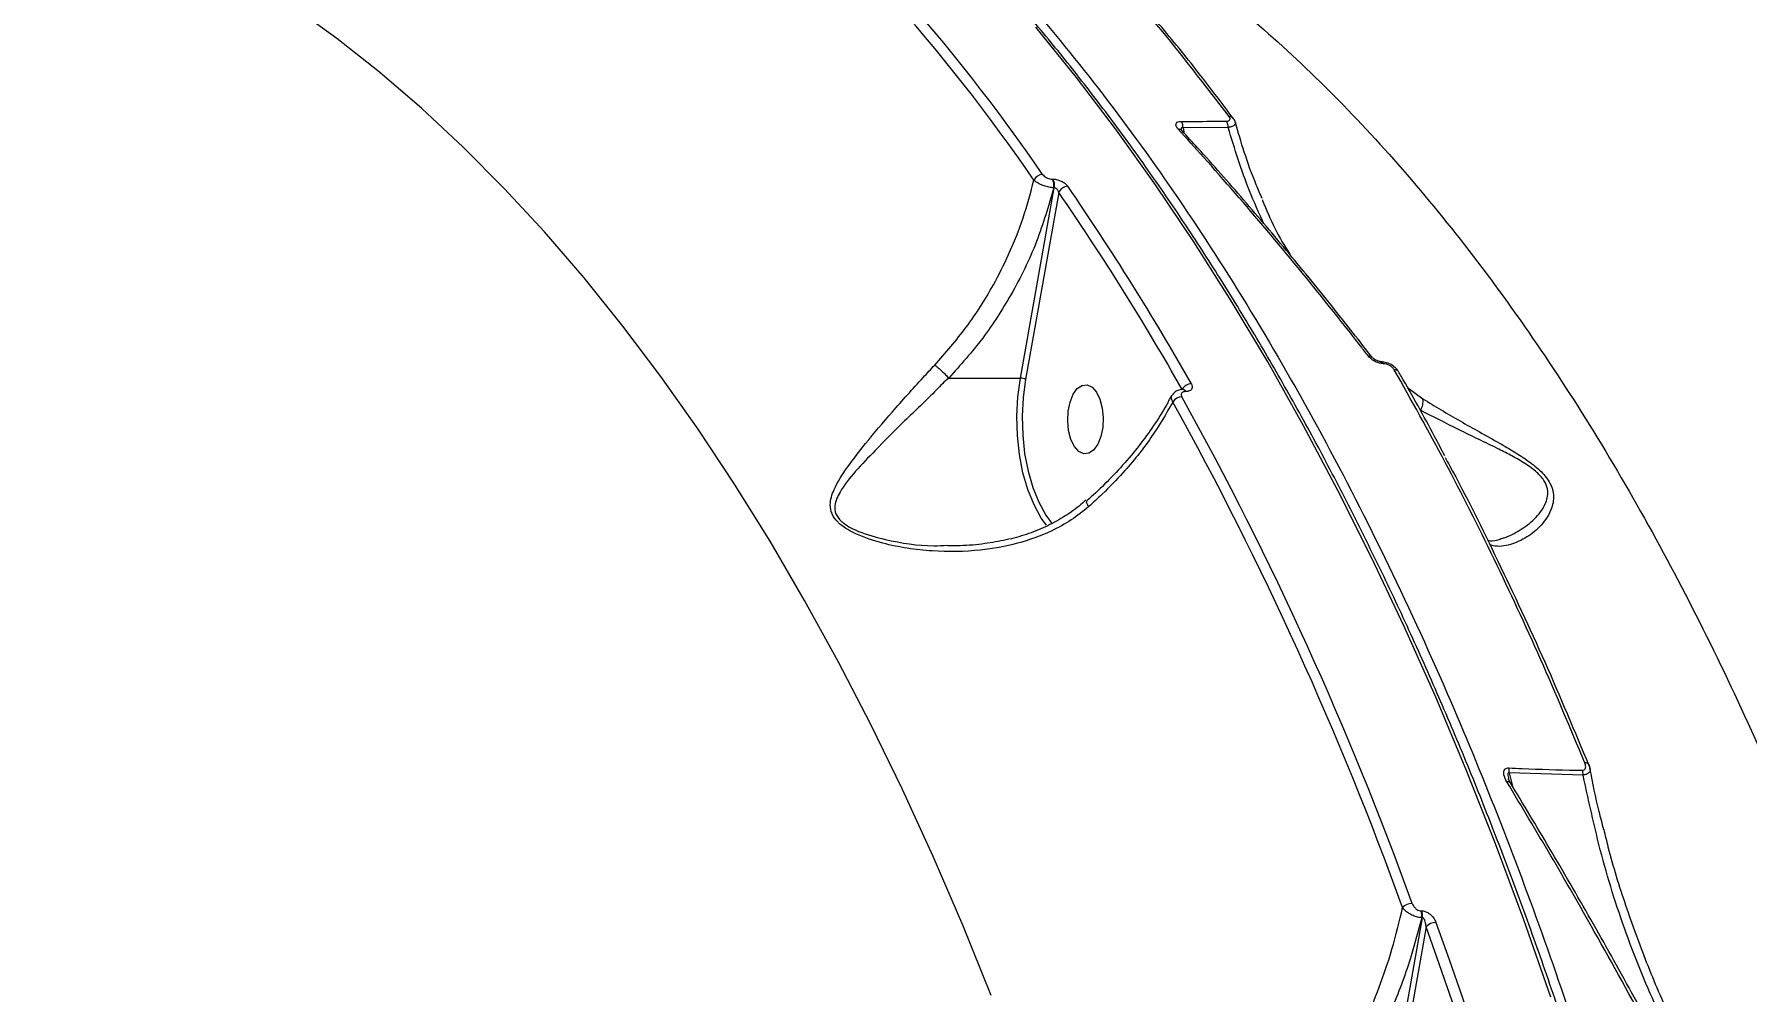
# Model space of a CAD drawing. Header units: millimetres. Extents: x -11024 to 8278, y -7837 to 5770.
# Drawn here: x 3214.1 to 3437.1, y 1295 to 1419.7 of the extents above; entities that cross this region are included whole.
import ezdxf

# ---------------------------------------------------------------- set-up
doc = ezdxf.new("R2010")
doc.units = ezdxf.units.MM
for name, color, linetype in [('DIKOM_ОБЪЕКТ', 7, 'Continuous'), ('DIKOM_РАЗМЕР_ЗОНА', 7, 'Continuous'), ('DIKOM_РАЗМЕР_ОБЪЕКТА', 7, 'Continuous')]:
    doc.layers.add(name, color=color, linetype=linetype)
doc.styles.add('style1', font='arial.ttf', dxfattribs={"width": 0.8})
doc.dimstyles.new('1-50', dxfattribs={"dimtxt": 300, "dimasz": 200, "dimexe": 100, "dimexo": 0, "dimgap": 100, "dimtad": 1, "dimtxsty": 'style1', "dimcen": 200, "dimclrd": 7, "dimclre": 7, "dimclrt": 7, "dimadec": 1, "dimazin": 2, "dimtfac": 1, "dimtmove": 0, "dimatfit": 2, "dimfxl": 0, "dimlwd": 25, "dimlwe": 18, "dimarcsym": 0})

# ---------------------------------------------------------------- blocks, each defined once
blk = doc.blocks.new('*D9')
at = {"layer": 'Defpoints', "color": 0, "transparency": 16777216}
for p in [(3740.68, 3707.51), (-8191.56, -3797.25), (-1076.12, -3797.25)]:
    blk.add_point(p, dxfattribs=at)
at = {"layer": 'DIKOM_РАЗМЕР_ОБЪЕКТА', "color": 7, "lineweight": 18, "transparency": 16777216}
for p, q in [((3740.68, 3707.51), (-8291.56, 3707.51)), ((-1076.12, -3797.25), (-8291.56, -3797.25))]:
    blk.add_line(p, q, dxfattribs=at)
at = {"layer": 'DIKOM_РАЗМЕР_ОБЪЕКТА', "color": 7, "lineweight": 25, "transparency": 16777216}
blk.add_line((-8191.56, 3507.51), (-8191.56, -3597.25), dxfattribs=at)
at = {"layer": 'DIKOM_РАЗМЕР_ОБЪЕКТА', "color": 7, "transparency": 16777216}
for points in [[(-8224.9, 3507.51), (-8158.23, 3507.51), (-8191.56, 3707.51)], [(-8224.9, -3597.25), (-8158.23, -3597.25), (-8191.56, -3797.25)]]:
    blk.add_solid(points, dxfattribs=at)
at = {"layer": 'DIKOM_РАЗМЕР_ОБЪЕКТА', "color": 7, "transparency": 16777216, "insert": (-8444.74, -44.87), "char_height": 300, "attachment_point": 5, "rotation": 90, "style": 'style1'}
blk.add_mtext('7500', dxfattribs=at)
blk = doc.blocks.new('*D11')
at = {"layer": 'Defpoints', "color": 0, "transparency": 16777216}
for p in [(3316.13, 5770.14), (-10574.15, -5797.25), (-1580.09, -5797.25)]:
    blk.add_point(p, dxfattribs=at)
at = {"layer": 'DIKOM_РАЗМЕР_ЗОНА', "color": 7, "lineweight": 18, "transparency": 16777216}
for p, q in [((3316.13, 5770.14), (-10674.15, 5770.14)), ((-1580.09, -5797.25), (-10674.15, -5797.25))]:
    blk.add_line(p, q, dxfattribs=at)
at = {"layer": 'DIKOM_РАЗМЕР_ЗОНА', "color": 7, "lineweight": 25, "transparency": 16777216}
blk.add_line((-10574.15, 5570.14), (-10574.15, -5597.25), dxfattribs=at)
at = {"layer": 'DIKOM_РАЗМЕР_ЗОНА', "color": 7, "transparency": 16777216}
for points in [[(-10607.49, 5570.14), (-10540.82, 5570.14), (-10574.15, 5770.14)], [(-10607.49, -5597.25), (-10540.82, -5597.25), (-10574.15, -5797.25)]]:
    blk.add_solid(points, dxfattribs=at)
at = {"layer": 'DIKOM_РАЗМЕР_ЗОНА', "color": 7, "transparency": 16777216, "insert": (-10827.33, -172.99), "char_height": 300, "attachment_point": 5, "rotation": 90, "style": 'style1'}
blk.add_mtext('11500', dxfattribs=at)

msp = doc.modelspace()

# ---------------------------------------------------------------- linework, layer by layer
at = {"layer": 'DIKOM_ОБЪЕКТ', "color": 7, "linetype": 'Continuous', "lineweight": 15}
for p, q in [((3369.568, 1407.587), (3363.689, 1407.554)), ((3363.689, 1407.554), (3363.857, 1406.83)), ((3346.677, 1400.872), (3346.746, 1400.872)), ((3342.519, 1374.941), (3346.927, 1399.742)), ((3347.519, 1399.131), (3343.191, 1374.779)), ((3346.927, 1399.742), (3346.858, 1399.742)), ((3333.186, 1374.941), (3342.519, 1374.941)), ((3392.903, 1373.736), (3394.915, 1372.247)), ((3363.717, 1373.461), (3363.67, 1373.461)), ((3364.065, 1373.199), (3364.017, 1373.199)), ((3415.779, 1323.249), (3406.173, 1323.544)), ((3406.173, 1323.544), (3406.574, 1321.818)), ((3388.509, 1268.523), (3394.851, 1304.678)), ((3394.695, 1305.577), (3394.784, 1305.577)), ((3394.851, 1304.678), (3394.762, 1304.678)), ((3395.342, 1303.482), (3389.181, 1268.361))]:
    msp.add_line(p, q, dxfattribs=at)
at = {"layer": 'DIKOM_ОБЪЕКТ', "color": 7, "linetype": 'Continuous', "lineweight": 15, "flags": 128}
for points in [[(3338.721, 1294.553), (3335.014, 1303.716), (3331.165, 1312.654), (3327.176, 1321.361), (3323.053, 1329.827), (3318.799, 1338.045), (3314.418, 1346.007), (3309.914, 1353.706), (3305.291, 1361.135), (3300.553, 1368.287), (3295.706, 1375.154), (3290.752, 1381.732), (3285.698, 1388.013), (3280.547, 1393.992), (3275.305, 1399.664), (3269.976, 1405.022), (3264.566, 1410.062), (3259.079, 1414.779), (3253.52, 1419.17), (3247.895, 1423.229)], [(3411.594, 1294.337), (3408.063, 1304.415), (3404.383, 1314.29), (3400.557, 1323.953), (3396.588, 1333.397), (3392.479, 1342.614), (3388.235, 1351.595), (3383.858, 1360.333), (3379.352, 1368.82), (3374.722, 1377.051), (3369.97, 1385.017), (3365.101, 1392.712), (3360.12, 1400.129), (3355.029, 1407.262), (3349.834, 1414.106), (3344.539, 1420.654)], [(3345.9, 1355.787), (3345.236, 1356.724), (3344.288, 1358.45), (3343.486, 1360.436), (3342.85, 1362.636), (3342.395, 1364.999), (3342.129, 1367.469), (3342.062, 1369.988), (3342.192, 1372.499), (3342.519, 1374.941)], [(3343.191, 1374.779), (3342.874, 1372.411), (3342.748, 1369.976), (3342.813, 1367.533), (3343.07, 1365.138), (3343.512, 1362.847), (3344.129, 1360.714), (3344.906, 1358.788), (3345.825, 1357.114), (3346.672, 1355.956)], [(3352.993, 1367.338), (3352.585, 1366.332), (3352.048, 1365.589), (3351.424, 1365.17), (3350.765, 1365.109), (3350.124, 1365.411), (3349.553, 1366.051), (3349.098, 1366.978), (3348.796, 1368.117), (3348.671, 1369.374), (3348.733, 1370.649), (3348.979, 1371.838), (3349.386, 1372.845), (3349.924, 1373.588), (3350.547, 1374.007), (3351.206, 1374.068), (3351.847, 1373.766), (3352.419, 1373.126), (3352.874, 1372.199), (3353.176, 1371.06), (3353.301, 1369.802), (3353.238, 1368.528), (3352.993, 1367.338)], [(3408.039, 1263.714), (3406.578, 1268.832), (3405.081, 1273.91), (3403.547, 1278.948), (3401.977, 1283.942), (3400.371, 1288.894), (3398.729, 1293.802), (3397.053, 1298.665), (3395.342, 1303.482)], [(3396.621, 1304.056), (3398.336, 1299.227), (3400.016, 1294.353), (3401.662, 1289.433), (3403.272, 1284.469), (3404.845, 1279.463), (3406.383, 1274.413), (3407.884, 1269.323), (3409.349, 1264.193)]]:
    msp.add_lwpolyline(points, dxfattribs=at)
at = {"layer": 'DIKOM_ОБЪЕКТ', "color": 7, "linetype": 'Continuous', "lineweight": 15}
for centre, radius, start, end in [((3143.174, 1262.723), 245.263, 34.45493, 49.01585), ((3142.469, 1262.271), 244.74, 34.45524, 49.01515), ((3363.161, 1406.846), 0.524, 42.85104, 99.70706), ((3362.168, 1407.63), 1.522, 357.14137, 30.008), ((3368.03, 1407.638), 1.539, 358.07899, 30.66102), ((3369.765, 1408.396), 0.621, 38.38462, 95.67637), ((3345.47, 1400.153), 1.331, 92.52899, 154.02708), ((3345.279, 1400.069), 1.612, 348.29346, 29.8739), ((3345.348, 1400.069), 1.612, 348.29346, 29.8739), ((3348.737, 1398.607), 1.326, 92.32021, 156.75852), ((3065.298, 1204.685), 342.721, 29.50439, 34.56627), ((3065.946, 1205.123), 343.353, 29.50272, 34.56732), ((3387.956, 1377.334), 0.486, 41.97214, 104.35359), ((3389.421, 1376.717), 0.371, 17.37461, 79.39985), ((3391.265, 1375.467), 0.585, 34.27302, 97.08758), ((3342.534, 1373.531), 1.41, 62.22594, 90.612), ((3364.817, 1372.801), 1.412, 91.59822, 151.62946), ((3363.583, 1371.084), 1.437, 91.8123, 148.37697), ((2965.608, 1151.811), 453.678, 19.8694, 29.01138), ((2965.89, 1151.998), 454.702, 19.86965, 29.01124), ((3363.622, 1373.037), 0.427, 22.34631, 83.63774), ((3363.672, 1373.039), 0.424, 22.21376, 84.60634), ((3392.731, 1371.899), 2.211, 329.12608, 9.07691), ((3416.094, 1324.305), 0.546, 32.87578, 99.19459), ((3406.01, 1321.946), 0.437, 44.95269, 109.86972), ((3404.412, 1323.644), 1.764, 356.73419, 17.72157), ((3413.989, 1323.307), 1.79, 358.15159, 18.83006), ((3393.541, 1304.791), 1.752, 90.60136, 136.08705), ((3392.984, 1304.998), 1.807, 349.78961, 18.69884), ((3393.071, 1304.997), 1.808, 349.81569, 18.70297), ((3396.627, 1302.33), 1.726, 90.1979, 138.11097)]:
    msp.add_arc(centre, radius, start, end, dxfattribs=at)
for points, knots in [([(3697.23, 1288.717), (3694.608, 1292.447), (3687.491, 1302.571), (3675.6, 1318.787), (3661.518, 1337.202), (3647.185, 1355.128), (3632.674, 1372.489), (3618.052, 1389.2), (3603.362, 1405.204), (3588.629, 1420.46), (3573.878, 1434.957), (3559.155, 1448.657), (3544.527, 1461.498), (3530.065, 1473.418), (3515.814, 1484.371), (3501.802, 1494.32), (3488.048, 1503.268), (3474.594, 1511.196), (3461.499, 1518.069), (3448.827, 1523.854), (3436.621, 1528.521), (3424.909, 1532.044), (3413.707, 1534.427), (3403.023, 1535.715), (3392.993, 1535.751), (3386.245, 1535.298), (3383.049, 1534.499), (3382.777, 1534.43)], [0, 0, 0, 0, 0.0245695, 0.066693, 0.1089493, 0.151273, 0.1935969, 0.2358531, 0.2779765, 0.3200999, 0.3623564, 0.4046802, 0.447004, 0.4892601, 0.5313836, 0.5735065, 0.6157622, 0.6580855, 0.7004087, 0.7426644, 0.7847874, 0.8269108, 0.8691668, 0.9114903, 0.9538141, 0.9960698, 1, 1, 1, 1]), ([(3686.228, 1305.266), (3684.678, 1307.405), (3680.885, 1312.643), (3674.778, 1320.847), (3667.934, 1329.875), (3661.051, 1338.751), (3654.132, 1347.483), (3647.174, 1356.073), (3640.174, 1364.526), (3633.13, 1372.842), (3626.041, 1381.024), (3618.905, 1389.074), (3611.718, 1396.995), (3604.488, 1404.779), (3597.237, 1412.402), (3589.996, 1419.83), (3582.785, 1427.043), (3575.606, 1434.039), (3568.458, 1440.821), (3561.337, 1447.39), (3554.241, 1453.752), (3547.167, 1459.906), (3540.115, 1465.854), (3533.082, 1471.599), (3526.066, 1477.141), (3519.068, 1482.479), (3512.105, 1487.6), (3505.207, 1492.482), (3498.398, 1497.105), (3491.686, 1501.466), (3485.067, 1505.567), (3478.539, 1509.411), (3472.099, 1512.999), (3465.746, 1516.333), (3459.476, 1519.413), (3453.29, 1522.239), (3447.185, 1524.812), (3441.16, 1527.132), (3435.226, 1529.195), (3429.405, 1530.992), (3423.721, 1532.513), (3418.185, 1533.756), (3412.795, 1534.723), (3407.549, 1535.414), (3402.446, 1535.83), (3397.485, 1535.969), (3392.659, 1535.842), (3387.989, 1535.41), (3384.789, 1534.992), (3383.188, 1534.639), (3383.05, 1534.609)], [0, 0, 0, 0, 0.0148394, 0.0363252, 0.0577124, 0.0790248, 0.1002867, 0.1215225, 0.1427567, 0.1640092, 0.1852997, 0.2066539, 0.2280947, 0.2496474, 0.271248, 0.2927746, 0.314195, 0.3355335, 0.356815, 0.3780636, 0.3993038, 0.4205573, 0.4418427, 0.4631847, 0.4846068, 0.506134, 0.5277483, 0.5493326, 0.5707976, 0.5921746, 0.6134878, 0.6347619, 0.656021, 0.6772886, 0.6985816, 0.719924, 0.7413395, 0.7628516, 0.7844714, 0.8060881, 0.8276031, 0.8490185, 0.8703574, 0.8916419, 0.9128938, 0.9341345, 0.955385, 0.9766598, 0.9979801, 1, 1, 1, 1]), ([(3447.791, 1064.172), (3447.784, 1066.192), (3447.764, 1072.052), (3447.606, 1081.747), (3447.263, 1093.246), (3446.757, 1104.722), (3446.088, 1116.167), (3445.258, 1127.572), (3444.267, 1138.929), (3443.116, 1150.229), (3441.805, 1161.463), (3440.336, 1172.624), (3438.71, 1183.702), (3436.928, 1194.69), (3434.991, 1205.579), (3432.901, 1216.362), (3430.659, 1227.029), (3428.267, 1237.573), (3425.726, 1247.986), (3423.039, 1258.26), (3420.208, 1268.388), (3417.235, 1278.362), (3414.121, 1288.174), (3410.869, 1297.817), (3407.483, 1307.284), (3403.963, 1316.567), (3400.313, 1325.661), (3396.536, 1334.557), (3392.634, 1343.249), (3388.609, 1351.73), (3384.467, 1359.996), (3380.208, 1368.038), (3375.836, 1375.851), (3371.356, 1383.429), (3366.768, 1390.766), (3362.079, 1397.857), (3357.29, 1404.697), (3352.405, 1411.279), (3347.429, 1417.6), (3342.364, 1423.655), (3337.214, 1429.438), (3331.984, 1434.945), (3326.677, 1440.172), (3321.298, 1445.116), (3315.849, 1449.772), (3310.337, 1454.136), (3304.764, 1458.206), (3299.135, 1461.976), (3293.455, 1465.451), (3287.725, 1468.604), (3283.107, 1470.942), (3280.386, 1472.119), (3279.603, 1472.457)], [0, 0, 0, 0, 0.0107552, 0.0311882, 0.0516215, 0.0720552, 0.0924888, 0.1129222, 0.1333561, 0.1537903, 0.1742245, 0.1946587, 0.2150934, 0.2355282, 0.2559631, 0.2763988, 0.2968343, 0.3172706, 0.337707, 0.3581439, 0.3785814, 0.3990191, 0.4194576, 0.4398967, 0.460336, 0.4807761, 0.5012167, 0.5216578, 0.5420994, 0.5625421, 0.582985, 0.6034284, 0.6238725, 0.644317, 0.6647619, 0.6852074, 0.7056533, 0.7260987, 0.7465443, 0.7669896, 0.7874344, 0.8078783, 0.8283207, 0.8487617, 0.8692004, 0.8896364, 0.9100694, 0.9304984, 0.9509234, 0.9713435, 0.9917579, 1, 1, 1, 1]), ([(3280.955, 1472.534), (3281.305, 1472.396), (3285.573, 1470.713), (3293.622, 1466.307), (3305.154, 1459.174), (3316.552, 1450.572), (3327.791, 1440.67), (3338.617, 1429.638), (3349.005, 1417.555), (3358.937, 1404.502), (3368.575, 1390.267), (3377.872, 1374.85), (3386.786, 1358.277), (3394.769, 1341.647), (3401.88, 1325.168), (3408.192, 1309.017), (3414.117, 1292.235), (3419.633, 1274.86), (3424.681, 1257.079), (3429.24, 1238.984), (3432.918, 1222.565), (3434.964, 1212.045), (3435.797, 1207.762)], [0, 0, 0, 0, 0.004982, 0.0607472, 0.1164689, 0.1738096, 0.2311971, 0.2885376, 0.3442595, 0.4000245, 0.4557467, 0.5130872, 0.5704745, 0.6278148, 0.6763108, 0.7248635, 0.7734158, 0.8224282, 0.8714411, 0.919219, 0.9671062, 1, 1, 1, 1]), ([(3596.115, 1296.65), (3592.14, 1301.483), (3584.185, 1311.153), (3572.077, 1325.138), (3559.881, 1338.699), (3547.106, 1352.307), (3533.764, 1365.864), (3519.885, 1379.254), (3506.029, 1391.921), (3492.265, 1403.807), (3478.661, 1414.851), (3465.406, 1424.905), (3452.525, 1433.961), (3440.028, 1442.057), (3427.817, 1449.27), (3415.948, 1455.568), (3404.481, 1460.918), (3393.238, 1465.381), (3382.283, 1468.862), (3371.665, 1471.311), (3361.636, 1472.646), (3352.359, 1472.875), (3343.869, 1471.974), (3336.942, 1470.413), (3333.079, 1468.728), (3331.558, 1468.065)], [0, 0, 0, 0, 0.0401799, 0.0804098, 0.1206387, 0.1608185, 0.2060324, 0.251392, 0.2968241, 0.3422539, 0.3876087, 0.4328192, 0.4765992, 0.520517, 0.5645034, 0.6084886, 0.6524026, 0.69618, 0.7425871, 0.7890771, 0.8355674, 0.8819754, 0.9264437, 0.9710516, 1, 1, 1, 1]), ([(3369.703, 1409.014), (3366.575, 1413.084), (3360.318, 1421.223), (3350.493, 1432.228), (3340.385, 1442.398), (3333.401, 1448.295), (3329.909, 1451.244)], [0, 0, 0, 0, 0.2486158, 0.4972328, 0.7486163, 1, 1, 1, 1]), ([(3370.239, 1408.77), (3368.825, 1410.651), (3365.773, 1414.712), (3360.973, 1420.631), (3355.872, 1426.582), (3350.697, 1432.24), (3345.45, 1437.615), (3340.124, 1442.702), (3335.101, 1447.211), (3331.822, 1449.888), (3330.373, 1451.071)], [0, 0, 0, 0, 0.11303, 0.2440489, 0.3749128, 0.5053849, 0.635518, 0.765784, 0.8964703, 1, 1, 1, 1]), ([(3339.994, 1442.767), (3343.233, 1441.222), (3350.183, 1437.907), (3360.565, 1431.269), (3371.007, 1423.334), (3381.007, 1414.293), (3390.572, 1404.281), (3399.824, 1393.206), (3408.723, 1381.128), (3417.231, 1368.104), (3425.273, 1354.258), (3432.84, 1339.621), (3439.944, 1324.253), (3446.619, 1308.113), (3452.829, 1291.262), (3458.594, 1273.824), (3462.014, 1261.704), (3463.722, 1255.653)], [0, 0, 0, 0, 0.0611698, 0.1312482, 0.2012025, 0.2682328, 0.3354732, 0.4028236, 0.4701779, 0.537426, 0.6044621, 0.6702229, 0.7361763, 0.8022275, 0.868281, 0.9342367, 1, 1, 1, 1]), ([(3363.073, 1407.362), (3362.96, 1407.51), (3362.773, 1407.755), (3362.76, 1408.072), (3362.912, 1408.275), (3363.182, 1408.379), (3363.396, 1408.387), (3363.486, 1408.391)], [0, 0, 0, 0, 0.3038549, 0.5023236, 0.7017117, 0.8732827, 1, 1, 1, 1]), ([(3387.836, 1377.804), (3387.499, 1378.239), (3385.816, 1380.414), (3381.42, 1385.991), (3374.604, 1394.299), (3368.02, 1401.907), (3364.163, 1406.16), (3363.073, 1407.362)], [0, 0, 0, 0, 0.0413731, 0.2068715, 0.5381471, 0.8694268, 1, 1, 1, 1]), ([(3363.689, 1407.554), (3363.655, 1407.569), (3363.6, 1407.593), (3363.535, 1407.588), (3363.492, 1407.559), (3363.465, 1407.505), (3363.453, 1407.399), (3363.474, 1407.305), (3363.487, 1407.242)], [0, 0, 0, 0, 0.1807668, 0.3009644, 0.3972603, 0.5267993, 0.6855667, 1, 1, 1, 1]), ([(3363.539, 1407.214), (3363.526, 1407.227), (3363.479, 1407.273), (3363.462, 1407.311), (3363.466, 1407.3), (3363.467, 1407.298)], [0, 0, 0, 0, 0.2483594, 0.8651766, 1, 1, 1, 1]), ([(3363.486, 1408.391), (3364.072, 1408.389), (3366.028, 1408.383), (3367.984, 1408.407), (3369.354, 1408.423)], [0, 0, 0, 0, 0.2996497, 1, 1, 1, 1]), ([(3388.307, 1377.65), (3386.678, 1379.746), (3383.096, 1384.355), (3377.515, 1391.195), (3371.585, 1398.189), (3366.923, 1403.515), (3364.229, 1406.428), (3363.528, 1407.187)], [0, 0, 0, 0, 0.19991491, 0.43962983, 0.67838421, 0.91622791, 1, 1, 1, 1]), ([(3369.354, 1408.423), (3369.405, 1408.426), (3369.535, 1408.433), (3369.711, 1408.494), (3369.823, 1408.621), (3369.833, 1408.804), (3369.749, 1408.939), (3369.703, 1409.014)], [0, 0, 0, 0, 0.1206567, 0.3075512, 0.522976, 0.7374539, 1, 1, 1, 1]), ([(3370.505, 1408.255), (3370.51, 1408.249), (3370.572, 1408.158), (3370.478, 1407.98), (3370.201, 1407.762), (3369.843, 1407.641), (3369.615, 1407.596), (3369.568, 1407.587)], [0, 0, 0, 0, 0.0225043, 0.337817, 0.6378737, 0.9248541, 1, 1, 1, 1]), ([(3374.22, 1395.04), (3373.572, 1396.467), (3371.736, 1400.505), (3370.42, 1404.805), (3369.568, 1407.587)], [0, 0, 0, 0, 0.3533234, 1, 1, 1, 1]), ([(3370.498, 1408.257), (3370.477, 1408.338), (3370.428, 1408.534), (3370.308, 1408.691), (3370.238, 1408.783)], [0, 0, 0, 0, 0.411225, 1, 1, 1, 1]), ([(3374.001, 1398.345), (3373.741, 1398.929), (3372.868, 1400.891), (3371.683, 1404.197), (3370.886, 1406.963), (3370.514, 1408.258)], [0, 0, 0, 0, 0.18374696, 0.61787869, 1, 1, 1, 1]), ([(3331.365, 1376.66), (3332.769, 1378.263), (3335.611, 1381.507), (3338.726, 1386.452), (3341.145, 1391.253), (3342.977, 1395.814), (3343.84, 1399.087), (3344.274, 1400.736)], [0, 0, 0, 0, 0.230864, 0.4671741, 0.6265693, 0.8119936, 1, 1, 1, 1]), ([(3346.858, 1399.742), (3346.756, 1399.749), (3346.462, 1399.769), (3345.908, 1399.884), (3345.254, 1400.109), (3344.659, 1400.407), (3344.402, 1400.627), (3344.274, 1400.736)], [0, 0, 0, 0, 0.1131812, 0.3259165, 0.5479739, 0.7754546, 1, 1, 1, 1]), ([(3345.411, 1401.482), (3345.471, 1401.411), (3345.591, 1401.268), (3345.878, 1401.079), (3346.201, 1400.943), (3346.478, 1400.88), (3346.626, 1400.874), (3346.677, 1400.872)], [0, 0, 0, 0, 0.2288405, 0.4578995, 0.6785878, 0.8883895, 1, 1, 1, 1]), ([(3346.746, 1400.872), (3346.822, 1400.87), (3347.049, 1400.861), (3347.474, 1400.764), (3347.969, 1400.553), (3348.41, 1400.262), (3348.593, 1400.042), (3348.684, 1399.932)], [0, 0, 0, 0, 0.108295, 0.3204624, 0.5430762, 0.7715971, 1, 1, 1, 1]), ([(3346.858, 1399.742), (3346.178, 1397.386), (3344.798, 1392.607), (3341.558, 1386.029), (3337.713, 1380.017), (3334.707, 1376.646), (3333.186, 1374.941)], [0, 0, 0, 0, 0.2606921, 0.5287059, 0.761631, 1, 1, 1, 1]), ([(3347.519, 1399.131), (3347.495, 1399.202), (3347.448, 1399.34), (3347.322, 1399.527), (3347.181, 1399.658), (3347.069, 1399.715), (3346.99, 1399.738), (3346.952, 1399.74), (3346.927, 1399.742)], [0, 0, 0, 0, 0.255385, 0.4989679, 0.7167591, 0.8615822, 0.9070152, 1, 1, 1, 1]), ([(3374.03, 1398.161), (3374.037, 1398.141), (3374.977, 1395.649), (3376.219, 1393.208), (3377.66, 1390.983), (3377.698, 1390.925)], [0, 0, 0, 0, 0.0079837, 0.9740841, 1, 1, 1, 1]), ([(3351.4, 1358.206), (3350.656, 1357.61), (3349.155, 1356.404), (3346.075, 1354.722), (3342.132, 1353.293), (3336.883, 1352.359), (3332.034, 1352.29), (3327.78, 1352.751), (3324.422, 1353.433), (3321.416, 1354.409), (3319.528, 1355.488), (3318.511, 1356.402), (3317.894, 1357.267), (3317.646, 1358.747), (3318.295, 1360.796), (3319.965, 1363.383), (3322.547, 1366.696), (3325.829, 1370.556), (3328.934, 1374.054), (3330.858, 1376.117), (3331.365, 1376.66)], [0, 0, 0, 0, 0.0440637, 0.0889563, 0.1624863, 0.238206, 0.3352458, 0.3852655, 0.4352597, 0.4935516, 0.5321361, 0.54021, 0.5665608, 0.5927399, 0.6382707, 0.7076013, 0.7787228, 0.8710046, 0.9660347, 1, 1, 1, 1]), ([(3331.365, 1376.66), (3331.412, 1376.623), (3331.551, 1376.516), (3331.859, 1376.259), (3332.297, 1375.863), (3332.788, 1375.38), (3333.052, 1375.088), (3333.184, 1374.942)], [0, 0, 0, 0, 0.0873438, 0.2536216, 0.5024248, 0.7512493, 1, 1, 1, 1]), ([(3389.775, 1376.828), (3389.606, 1376.846), (3389.269, 1376.882), (3388.739, 1377.087), (3388.219, 1377.391), (3387.969, 1377.661), (3387.836, 1377.804)], [0, 0, 0, 0, 0.232174, 0.4640735, 0.7140721, 1, 1, 1, 1]), ([(3389.49, 1377.082), (3389.445, 1377.085), (3389.349, 1377.092), (3389.144, 1377.14), (3388.893, 1377.233), (3388.627, 1377.38), (3388.43, 1377.532), (3388.328, 1377.642), (3388.312, 1377.666), (3388.311, 1377.667)], [0, 0, 0, 0, 0.1172845, 0.2487078, 0.4270778, 0.636481, 0.8359749, 0.9937009, 1, 1, 1, 1]), ([(3391.736, 1375.795), (3391.66, 1375.917), (3391.463, 1376.233), (3390.939, 1376.644), (3390.237, 1376.995), (3389.728, 1377.05), (3389.491, 1377.076)], [0, 0, 0, 0, 0.1672031, 0.4316845, 0.7357305, 1, 1, 1, 1]), ([(3391.193, 1376.047), (3391.167, 1376.088), (3391.079, 1376.225), (3390.845, 1376.442), (3390.5, 1376.648), (3390.127, 1376.791), (3389.893, 1376.816), (3389.775, 1376.828)], [0, 0, 0, 0, 0.10425692, 0.34532019, 0.57590142, 0.78770317, 1, 1, 1, 1]), ([(3416.007, 1324.844), (3414.107, 1329.378), (3410.306, 1338.446), (3404.222, 1351.468), (3397.885, 1364.086), (3393.424, 1372.06), (3391.193, 1376.047)], [0, 0, 0, 0, 0.2491201, 0.4982424, 0.7491202, 1, 1, 1, 1]), ([(3397.764, 1364.842), (3397.326, 1365.68), (3395.478, 1369.213), (3393.466, 1372.859), (3391.86, 1375.593), (3391.742, 1375.793)], [0, 0, 0, 0, 0.2235051, 0.9431475, 1, 1, 1, 1]), ([(3333.184, 1374.942), (3333.184, 1374.942), (3332.595, 1374.5), (3330.759, 1372.465), (3327.351, 1369.373), (3323.898, 1365.813), (3320.985, 1362.829), (3319.135, 1360.487), (3318.267, 1358.629), (3318.39, 1357.293), (3318.88, 1356.613), (3319.299, 1356.225), (3319.933, 1355.692), (3321.812, 1354.738), (3325.777, 1353.666), (3329.711, 1353.015), (3332.423, 1353.15), (3333.013, 1353.179)], [0, 0, 0, 0, 0.000027, 0.0500843, 0.1885466, 0.3272185, 0.4299999, 0.5324089, 0.5962365, 0.6315302, 0.6661356, 0.6665973, 0.677478, 0.7308722, 0.8146112, 0.9597088, 1, 1, 1, 1]), ([(3333.186, 1374.941), (3333.186, 1374.941), (3333.185, 1374.941), (3333.184, 1374.941), (3333.184, 1374.942), (3333.184, 1374.942)], [0, 0, 0, 0, 0.4333624, 0.8774266, 1, 1, 1, 1]), ([(3364.777, 1374.212), (3364.828, 1374.098), (3364.929, 1373.871), (3364.878, 1373.567), (3364.681, 1373.338), (3364.388, 1373.217), (3364.157, 1373.204), (3364.065, 1373.199)], [0, 0, 0, 0, 0.2150412, 0.4299483, 0.6446776, 0.8591777, 1, 1, 1, 1]), ([(3362.188, 1372.693), (3361.971, 1372.27), (3361.299, 1370.96), (3359.896, 1368.771), (3358.005, 1366.151), (3355.864, 1363.59), (3353.595, 1361.172), (3351.947, 1359.67), (3351.16, 1358.953)], [0, 0, 0, 0, 0.0879388, 0.272736, 0.4583606, 0.6443429, 0.8300193, 1, 1, 1, 1]), ([(3362.36, 1371.838), (3361.466, 1370.282), (3359.656, 1367.133), (3356.408, 1363.133), (3353.57, 1360.174), (3352, 1358.751), (3351.4, 1358.206)], [0, 0, 0, 0, 0.3247076, 0.6574793, 0.8690028, 1, 1, 1, 1]), ([(3362.36, 1371.838), (3362.297, 1371.982), (3362.17, 1372.272), (3362.163, 1372.571), (3362.247, 1372.655), (3362.248, 1372.655)], [0, 0, 0, 0, 0.49977, 0.999057, 1, 1, 1, 1]), ([(3363.671, 1373.461), (3363.67, 1373.461), (3363.442, 1373.461), (3363.053, 1373.395), (3362.546, 1373.113), (3362.357, 1372.822), (3362.27, 1372.687)], [0, 0, 0, 0, 0.0004058, 0.3882989, 0.715149, 1, 1, 1, 1]), ([(3364.017, 1373.199), (3363.955, 1373.196), (3363.799, 1373.188), (3363.603, 1373.106), (3363.472, 1372.952), (3363.438, 1372.749), (3363.505, 1372.596), (3363.538, 1372.52)], [0, 0, 0, 0, 0.14222905, 0.35705513, 0.57146036, 0.78568665, 1, 1, 1, 1]), ([(3363.799, 1373.469), (3363.796, 1373.467), (3363.792, 1373.463), (3363.735, 1373.463), (3363.713, 1373.463)], [0, 0, 0, 0, 0.616684, 1, 1, 1, 1]), ([(3394.915, 1372.247), (3396.505, 1371.289), (3399.682, 1369.374), (3403.812, 1367.113), (3406.815, 1365.371), (3408.686, 1364.158), (3410.401, 1362.79), (3411.542, 1361.324), (3411.947, 1360.029), (3411.942, 1358.952), (3411.535, 1357.422), (3410.405, 1355.703), (3408.448, 1354.126), (3406.332, 1353.201), (3404.669, 1352.925), (3403.753, 1353.209), (3403.604, 1353.255)], [0, 0, 0, 0, 0.1185581, 0.2368563, 0.2805437, 0.3241092, 0.3692159, 0.414748, 0.4544356, 0.4915886, 0.5288522, 0.637305, 0.7461462, 0.8618512, 0.9774495, 1, 1, 1, 1]), ([(3405.08, 1354.062), (3405.223, 1354.094), (3406.091, 1354.287), (3407.575, 1355.139), (3409.519, 1356.527), (3410.683, 1358.037), (3411.156, 1359.351), (3411.228, 1360.271), (3410.933, 1361.338), (3410.281, 1362.178), (3409.386, 1363.024), (3408.236, 1363.848), (3406.529, 1364.828), (3403.615, 1366.311), (3399.491, 1368.255), (3396.251, 1369.927), (3394.629, 1370.764)], [0, 0, 0, 0, 0.0242245, 0.1472191, 0.2656858, 0.3836769, 0.4232461, 0.4626789, 0.5059973, 0.5485224, 0.5566293, 0.6073369, 0.6552245, 0.7032462, 0.8514361, 1, 1, 1, 1]), ([(3397.813, 1364.624), (3398.002, 1364.28), (3400.387, 1359.952), (3404.734, 1351.11), (3410.843, 1338.117), (3414.661, 1328.993), (3416.57, 1324.432)], [0, 0, 0, 0, 0.0277825, 0.3503371, 0.6751683, 1, 1, 1, 1]), ([(3351.054, 1359.068), (3350.76, 1358.801), (3349.838, 1357.961), (3348.073, 1356.783), (3345.781, 1355.536), (3343.3, 1354.552), (3340.648, 1353.837), (3337.781, 1353.342), (3335.214, 1353.09), (3333.586, 1353.115), (3333.019, 1353.124)], [0, 0, 0, 0, 0.0611159, 0.1919252, 0.3276797, 0.4659008, 0.6050955, 0.7508568, 0.9132458, 1, 1, 1, 1]), ([(3351.4, 1358.206), (3351.384, 1358.233), (3351.323, 1358.336), (3351.206, 1358.562), (3351.114, 1358.819), (3351.163, 1358.893), (3351.186, 1358.926)], [0, 0, 0, 0, 0.07103659, 0.27790223, 0.6740859, 1, 1, 1, 1]), ([(3405.078, 1354.005), (3404.988, 1353.967), (3404.509, 1353.765), (3403.945, 1353.688), (3403.455, 1353.753), (3403.345, 1353.767)], [0, 0, 0, 0, 0.1530734, 0.8093753, 1, 1, 1, 1]), ([(3415.684, 1323.885), (3415.74, 1323.888), (3415.857, 1323.896), (3416.001, 1323.98), (3416.099, 1324.131), (3416.145, 1324.421), (3416.063, 1324.673), (3416.007, 1324.844)], [0, 0, 0, 0, 0.1212034, 0.2523058, 0.4115434, 0.5993881, 1, 1, 1, 1]), ([(3416.684, 1324.116), (3416.674, 1324.193), (3416.653, 1324.36), (3416.581, 1324.514), (3416.542, 1324.598)], [0, 0, 0, 0, 0.4572249, 1, 1, 1, 1]), ([(3405.861, 1322.358), (3405.698, 1322.671), (3405.467, 1323.117), (3405.428, 1323.673), (3405.527, 1323.969), (3405.739, 1324.137), (3405.935, 1324.184), (3406.06, 1324.181), (3406.092, 1324.181)], [0, 0, 0, 0, 0.4029461, 0.5732707, 0.7451444, 0.853344, 0.9617246, 1, 1, 1, 1]), ([(3435.752, 1268.053), (3435.468, 1268.62), (3434.045, 1271.459), (3430.311, 1278.791), (3424.458, 1289.905), (3417.815, 1301.944), (3411.613, 1312.764), (3407.779, 1319.16), (3405.861, 1322.358)], [0, 0, 0, 0, 0.0299892, 0.1499478, 0.3900552, 0.6301637, 0.8150807, 1, 1, 1, 1]), ([(3406.173, 1323.544), (3406.161, 1323.55), (3406.136, 1323.564), (3406.097, 1323.575), (3406.068, 1323.57), (3406.042, 1323.557), (3406.018, 1323.529), (3405.979, 1323.422), (3405.992, 1323.198), (3406.025, 1322.979), (3406.06, 1322.847), (3406.066, 1322.826)], [0, 0, 0, 0, 0.0482292, 0.0980726, 0.1481791, 0.1637013, 0.2178117, 0.2896741, 0.5741627, 0.9301025, 1, 1, 1, 1]), ([(3406.324, 1322.259), (3406.292, 1322.309), (3406.186, 1322.475), (3406.098, 1322.685), (3406.074, 1322.792), (3406.068, 1322.818)], [0, 0, 0, 0, 0.2413022, 0.81542707, 1, 1, 1, 1]), ([(3406.092, 1324.181), (3406.678, 1324.155), (3409.604, 1324.025), (3412.802, 1323.932), (3415.415, 1323.889), (3415.684, 1323.885)], [0, 0, 0, 0, 0.1831572, 0.9158663, 1, 1, 1, 1]), ([(3436.22, 1268.022), (3434.956, 1270.537), (3432.028, 1276.365), (3427.319, 1285.339), (3422.112, 1294.974), (3416.799, 1304.464), (3411.537, 1313.579), (3408.008, 1319.44), (3406.314, 1322.252)], [0, 0, 0, 0, 0.1330761, 0.3084078, 0.4840336, 0.660139, 0.8369183, 1, 1, 1, 1]), ([(3416.679, 1324.102), (3416.693, 1324.066), (3416.763, 1323.883), (3416.623, 1323.601), (3416.272, 1323.34), (3415.929, 1323.277), (3415.779, 1323.249)], [0, 0, 0, 0, 0.0883715, 0.4501451, 0.7599656, 1, 1, 1, 1]), ([(3445.674, 1265.81), (3445.151, 1266.193), (3443.135, 1267.67), (3439.869, 1270.663), (3436.088, 1274.96), (3432.549, 1279.82), (3429.253, 1285.171), (3425.511, 1292.334), (3421.732, 1301.281), (3418.206, 1312.074), (3416.587, 1319.526), (3415.779, 1323.249)], [0, 0, 0, 0, 0.0310728, 0.1198406, 0.2089541, 0.2979312, 0.3968265, 0.4957429, 0.6636313, 0.8319727, 1, 1, 1, 1]), ([(3418.481, 1316.141), (3418.27, 1316.931), (3417.571, 1319.554), (3417.044, 1322.231), (3416.676, 1324.101)], [0, 0, 0, 0, 0.3014067, 1, 1, 1, 1]), ([(3418.466, 1316.181), (3418.646, 1315.423), (3419.438, 1312.083), (3421.264, 1306.264), (3423.999, 1298.789), (3426.394, 1293.089), (3428.057, 1290.033), (3428.462, 1289.289)], [0, 0, 0, 0, 0.0804586, 0.3545062, 0.6319709, 0.9103111, 1, 1, 1, 1]), ([(3372.516, 1270.027), (3373.741, 1271.215), (3376.205, 1273.605), (3379.461, 1277.602), (3382.403, 1281.813), (3384.996, 1286.201), (3387.304, 1290.82), (3389.288, 1295.618), (3391.016, 1300.703), (3391.846, 1304.19), (3392.279, 1306.006)], [0, 0, 0, 0, 0.123681, 0.2488955, 0.3689539, 0.4907427, 0.6125479, 0.7380522, 0.8635735, 1, 1, 1, 1]), ([(3394.762, 1304.678), (3394.33, 1303.019), (3393.314, 1299.116), (3391.064, 1293.061), (3388.01, 1286.63), (3384.659, 1281.038), (3381.17, 1276.25), (3377.709, 1272.173), (3375.101, 1269.74), (3373.797, 1268.524)], [0, 0, 0, 0, 0.1234086, 0.2903382, 0.4577869, 0.6246115, 0.7465437, 0.8732918, 1, 1, 1, 1]), ([(3394.762, 1304.678), (3394.681, 1304.683), (3394.416, 1304.702), (3393.928, 1304.824), (3393.321, 1305.09), (3392.757, 1305.463), (3392.429, 1305.793), (3392.299, 1305.977), (3392.279, 1306.006)], [0, 0, 0, 0, 0.08911485, 0.29359149, 0.48953993, 0.71638417, 0.95455375, 1, 1, 1, 1]), ([(3393.523, 1306.543), (3393.587, 1306.404), (3393.701, 1306.158), (3393.985, 1305.861), (3394.276, 1305.669), (3394.52, 1305.586), (3394.655, 1305.579), (3394.695, 1305.577)], [0, 0, 0, 0, 0.3025404, 0.5347039, 0.7254113, 0.9170126, 1, 1, 1, 1]), ([(3394.784, 1305.577), (3394.845, 1305.574), (3395.056, 1305.564), (3395.444, 1305.428), (3395.909, 1305.115), (3396.349, 1304.648), (3396.525, 1304.265), (3396.621, 1304.056)], [0, 0, 0, 0, 0.0796201, 0.2757328, 0.4707668, 0.7105575, 1, 1, 1, 1]), ([(3395.342, 1303.482), (3395.327, 1303.645), (3395.301, 1303.93), (3395.198, 1304.29), (3395.089, 1304.51), (3394.991, 1304.62), (3394.92, 1304.67), (3394.871, 1304.675), (3394.851, 1304.678)], [0, 0, 0, 0, 0.3510431, 0.6181559, 0.8028639, 0.8793396, 0.9492588, 1, 1, 1, 1])]:
    msp.add_open_spline(points, degree=3, knots=knots, dxfattribs=at)

# ---------------------------------------------------------------- dimensions: what is measured, and where the dimension line sits
at = {"layer": 'DIKOM_РАЗМЕР_ЗОНА'}
dim = msp.add_linear_dim(base=(-10574.155, -5797.252), p1=(3316.126, 5770.14), p2=(-1580.087, -5797.252), angle=90, text='11500', dimstyle='1-50', dxfattribs=at)
dim.commit()
dim.dimension.update_dxf_attribs({"geometry": '*D11', "text_midpoint": (-10574.155, -172.992), "dimtype": 160})
at = {"layer": 'DIKOM_РАЗМЕР_ОБЪЕКТА'}
dim = msp.add_linear_dim(base=(-8191.564, -3797.252), p1=(3740.68, 3707.508), p2=(-1076.116, -3797.252), angle=90, text='7500', dimstyle='1-50', dxfattribs=at)
dim.commit()
dim.dimension.update_dxf_attribs({"geometry": '*D9', "text_midpoint": (-8191.564, -44.872), "dimtype": 160})

doc.saveas('drawing.dxf')
